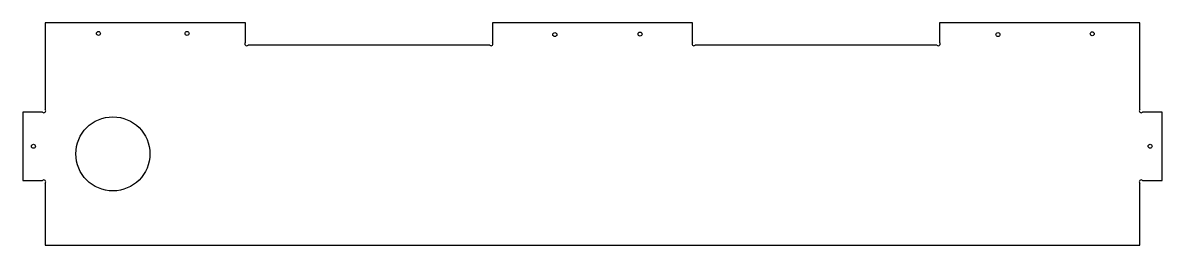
# Model space of a CAD drawing. Header units: millimetres. Extents: x -374 to 594, y -3772 to -3583.
import ezdxf

# ---------------------------------------------------------------- set-up
doc = ezdxf.new("R2010")
doc.units = ezdxf.units.MM
doc.layers.get('0').update_dxf_attribs({"linetype": 'CONTINUOUS'})

msp = doc.modelspace()

# ---------------------------------------------------------------- linework, layer by layer
for p, q in [((-185.02, -3583.38), (-355.02, -3583.38)), ((-355.02, -3583.38), (-355.02, -3657.13)), ((-185.02, -3600.13), (-185.02, -3583.38)), ((194.78, -3583.38), (24.78, -3583.38)), ((24.78, -3583.38), (24.78, -3600.13)), ((194.78, -3600.13), (194.78, -3583.38)), ((574.58, -3583.38), (404.58, -3583.38)), ((404.58, -3583.38), (404.58, -3600.13)), ((574.58, -3657.13), (574.58, -3583.38)), ((22.53, -3602.38), (-182.76, -3602.38)), ((402.33, -3602.38), (197.04, -3602.38)), ((-357.27, -3659.38), (-374.02, -3659.38)), ((-374.02, -3659.38), (-374.02, -3717.38)), ((593.58, -3659.38), (576.84, -3659.38)), ((593.58, -3717.38), (593.58, -3659.38)), ((-374.02, -3717.38), (-357.27, -3717.38)), ((-355.02, -3719.63), (-355.02, -3772.38)), ((574.58, -3772.38), (574.58, -3719.63)), ((576.84, -3717.38), (593.58, -3717.38)), ((-355.02, -3772.38), (574.58, -3772.38))]:
    msp.add_line(p, q)
for centre, radius in [((-309.75, -3592.46), 1.7), ((-234.51, -3592.46), 1.7), ((77.8, -3593.4), 1.7), ((150.14, -3592.99), 1.7), ((454.09, -3593.36), 1.7), ((534.17, -3592.73), 1.7), ((-297.51, -3694.75), 31.47), ((583.32, -3688.23), 1.7), ((-364.96, -3688.35), 1.7)]:
    msp.add_circle(centre, radius)
for centre, start, end in [((-183.89, -3601.25), 135, 315), ((23.66, -3601.25), -135, 45), ((195.91, -3601.25), 135, 315), ((403.46, -3601.25), -135, 45), ((-356.14, -3658.25), -135, 45), ((575.71, -3658.25), 135, 315), ((-356.14, -3718.51), -45, 135), ((575.71, -3718.51), 45, 225)]:
    msp.add_arc(centre, 1.59, start, end)

doc.saveas('drawing.dxf')
